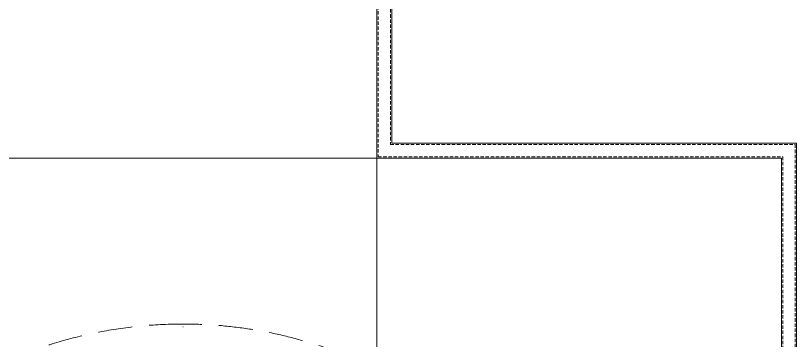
# Model space of a CAD drawing. Header units: inches. Extents: x 561507 to 585362, y 122100 to 138759.
# Drawn here: x 579823 to 582685, y 132000 to 133192 of the extents above; entities that cross this region are included whole.
import ezdxf

# ---------------------------------------------------------------- set-up
doc = ezdxf.new("R2010")
doc.units = ezdxf.units.IN
doc.header["$MEASUREMENT"] = 0
doc.linetypes.add('HIDDEN', pattern=[0.375, 0.25, -0.125])
doc.layers.add('BLOCK', color=250, linetype='Continuous', lineweight=5)

msp = doc.modelspace()

# ---------------------------------------------------------------- linework, layer by layer
at = {"layer": 'BLOCK', "linetype": 'HIDDEN', "ltscale": 50}
for p, q in [((581196.9, 133440), (581196.9, 132718.5)), ((581151.9, 133395), (581151.9, 132673.5)), ((581196.9, 132718.5), (582679.9, 132718.5)), ((582679.9, 132718.5), (582679.9, 131193)), ((581151.9, 132673.5), (582634.9, 132673.5)), ((582634.9, 132673.5), (582634.9, 131193)), ((580437.6, 132050), (580436.2, 132050))]:
    msp.add_line(p, q, dxfattribs=at)
at = {"layer": 'BLOCK'}
for p, q in [((581201.9, 133445), (581201.9, 132723.5)), ((581146.9, 133390), (581146.9, 132668.5)), ((581201.9, 132723.5), (582684.9, 132723.5)), ((582684.9, 132723.5), (582684.9, 131193)), ((581146.4, 132668.5), (579026.9, 132668.5)), ((581146.4, 131910.5), (581146.4, 132668.5)), ((581146.9, 132668.5), (582629.9, 132668.5)), ((582629.9, 132668.5), (582629.9, 131193))]:
    msp.add_line(p, q, dxfattribs=at)
at = {"layer": 'BLOCK', "linetype": 'HIDDEN', "ltscale": 500}
for start, end in [(90, 332.4966), (27.5034, 90)]:
    msp.add_arc((580436.9, 130450), 1610, start, end, dxfattribs=at)

doc.saveas('drawing.dxf')
